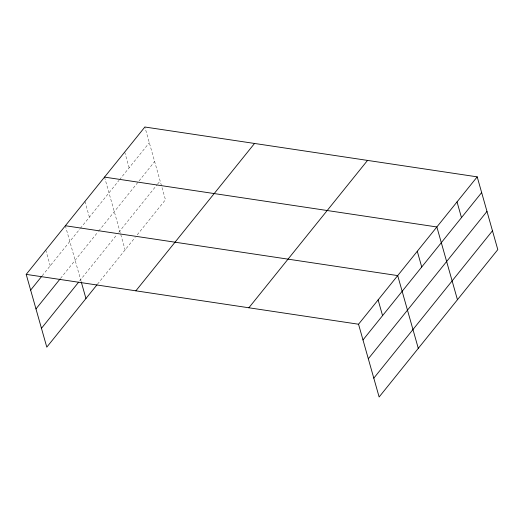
<?xml version="1.0" encoding="UTF-8"?>
<svg xmlns="http://www.w3.org/2000/svg" width="524" height="524" viewBox="0 0 524 524"><rect width="100%" height="100%" fill="white"/><g stroke="black" fill="none" stroke-linecap="round" stroke-linejoin="round"><path stroke-width="0.39" stroke-dasharray="2.62 1.97" d="M42.195 275.755L79.851 228.995M80.355 228.372L119.059 180.308M119.564 179.68L149.32 142.725M60.574 278.368L98.23 231.608M98.735 230.986L154.645 161.549M79.622 280.93L116.773 234.791M118.784 232.302L157.108 184.703M157.613 184.081L160.134 180.95M97.497 284.172L135.199 237.352M137.216 234.85L165.46 199.775L144.873 127.011M124.699 152.065L129.146 167.778M104.525 177.112L125.112 249.876M84.94 201.432L89.388 217.146M65.362 225.746L81.292 282.036M45.778 250.059L50.225 265.779"/><path stroke-width="0.79" d="M96.999 284.794L46.793 347.143L26.2 274.38L144.873 127.011L477.207 176.857L497.8 249.621L379.127 396.989L358.54 324.225L477.207 176.857M30.647 290.093L41.691 276.377M35.973 308.918L60.077 278.991M41.462 328.319L78.613 282.181M135.873 290.827L254.54 143.458M248.867 307.778L367.54 160.41M362.988 339.945L481.654 192.577M368.313 358.77L486.986 211.401M373.802 378.164L492.475 230.796M104.525 177.112L436.859 226.964L457.452 299.728M65.362 225.746L397.703 275.598L418.29 348.362M26.2 274.38L358.54 324.225M457.033 201.91L461.48 217.63M417.281 251.278L421.728 266.998M378.118 299.911L382.566 315.625M81.292 282.036L85.949 298.51"/></g></svg>
